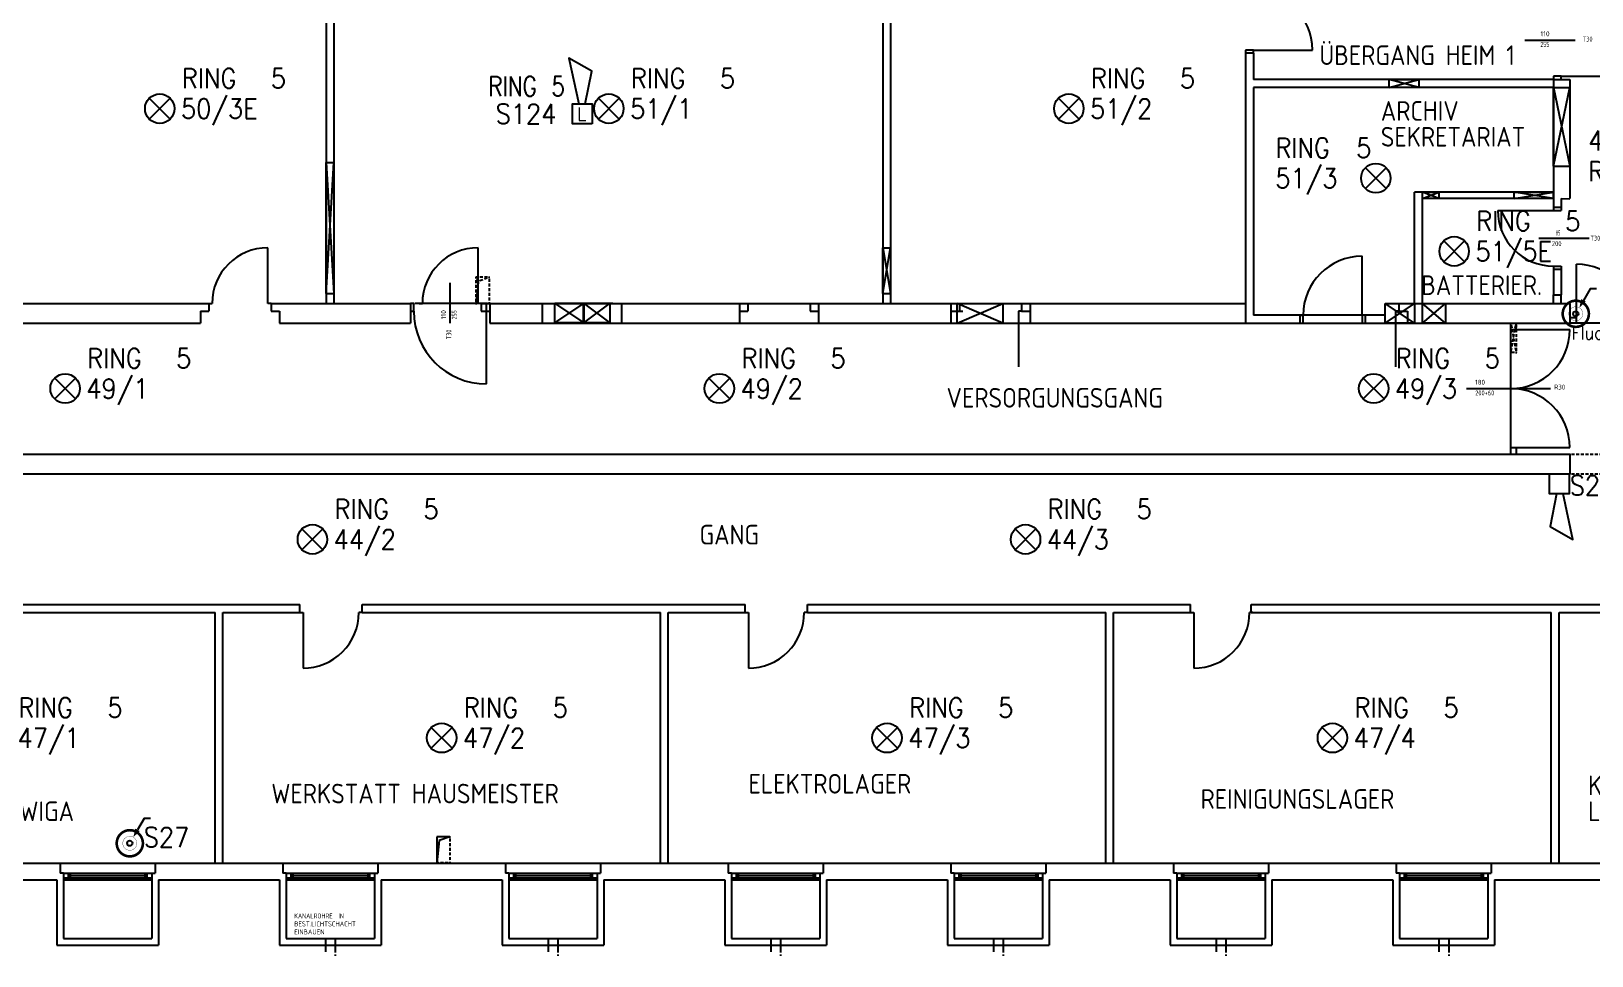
# Model space of a CAD drawing. Extents: x -386 to 10077, y -116 to 3208.
# Drawn here: x 1431 to 3814, y -116 to 1296 of the extents above; entities that cross this region are included whole.
import ezdxf
from ezdxf.enums import TextEntityAlignment as Align

# ---------------------------------------------------------------- set-up
doc = ezdxf.new("R2010")
doc.units = 0
doc.header["$LTSCALE"] = 60
doc.linetypes.add('X1$0$ACHSE', pattern=[0.115, 0, -0.04, 0.075, 0])
doc.linetypes.add('X1$0$STRICH_3_1MM_KANTEN', pattern=[0.2, 0.15, -0.05])
doc.layers.get('0').update_dxf_attribs({"linetype": 'CONTINUOUS'})
doc.layers.add('SECO-BRAND', color=240, linetype='CONTINUOUS')
doc.layers.add('SECO-BRAND_LOOP', color=81, linetype='CONTINUOUS')
doc.styles.add('ROMANS', font='romans.shx', dxfattribs={"width": 0.9})
doc.styles.add('SMALL', font='ISO.SHX', dxfattribs={"height": 12.5})

# ---------------------------------------------------------------- blocks, each defined once
blk = doc.blocks.new('SecoS-anschluss steuerung')
blk.add_lwpolyline([(0.055, 0.095, 0, 0.08, 0), (0.118, 0.205, 0.1, 0.1, 0)], format="xyseb")
blk.add_lwpolyline([(0.315, 0.379), (0.219, 0.379), (0.118, 0.205)])
at = {"const_width": 0.4}
for points in [[(-0.02, 0, -1), (0.02, 0, 0.956007)], [(-0.02, 0, 1), (0.02, 0, -0.956007)]]:
    blk.add_lwpolyline(points, format="xyb", dxfattribs=at)
at = {"const_width": 0.00445}
blk.add_lwpolyline([(-0.107, 0, 1), (0.107, 0, 1)], format="xyb", close=True, dxfattribs=at)
blk.add_circle((0, 0), 0.04)
at = {"style": 'ROMANS', "width": 0.9, "flags": 1}
for tag, p in [('PRODUKT_1', (-0.344, -0.029)), ('PRODUKT_2', (-0.344, -0.479)), ('TECHNIK', (-0.344, -0.931)), ('SECOPOS', (-0.344, -1.393))]:
    blk.add_attdef(tag, text='', height=0.3, dxfattribs=at).set_placement(p, align=Align.RIGHT)
at = {"color": 81, "style": 'ROMANS', "width": 0.9}
for tag, p in [('MELDERNUMMER', (0.33, -0.013)), ('LINE_1', (0.33, -0.461)), ('LINE_2', (0.33, -0.913)), ('ZUSATZTEXT', (0.33, -1.358))]:
    blk.add_attdef(tag, p, '', height=0.3, dxfattribs=at)
at = {"layer": 'SECO-BRAND_LOOP', "color": 7, "style": 'ROMANS', "width": 0.8}
for tag, p, flags in [('RING', (0.33, 0.436), 9), ('RINGNUMMER', (1.294, 0.436), 1)]:
    blk.add_attdef(tag, p, '', height=0.3, dxfattribs=dict(at, flags=flags))
blk = doc.blocks.new('SecoS-sirene')
blk.add_lwpolyline([(0.044, 0.307), (0.144, 0.807), (-0.206, 1.007), (-0.056, 0.307)])
blk.add_lwpolyline([(0.15, 0), (-0.15, 0), (-0.15, 0.306), (0.15, 0.306)], close=True)
at = {"style": 'ROMANS', "width": 0.9, "flags": 1}
for tag, p in [('PRODUKT_1', (-0.344, 0.022)), ('PRODUKT_2', (-0.344, -0.428)), ('TECHNIK', (-0.344, -0.88)), ('SECOPOS', (-0.344, -1.342))]:
    blk.add_attdef(tag, text='', height=0.3, dxfattribs=at).set_placement(p, align=Align.RIGHT)
at = {"color": 81, "style": 'ROMANS', "width": 0.9}
for tag, p in [('MELDERNUMMER', (0.33, 0.038)), ('LINE_1', (0.33, -0.41)), ('LINE_2', (0.33, -0.861)), ('ZUSATZTEXT', (0.33, -1.307))]:
    blk.add_attdef(tag, p, '', height=0.3, dxfattribs=at)
at = {"layer": 'SECO-BRAND_LOOP', "color": 7, "style": 'ROMANS', "width": 0.8}
for tag, p, flags in [('RING', (0.33, 0.487), 9), ('RINGNUMMER', (1.294, 0.487), 1)]:
    blk.add_attdef(tag, p, '', height=0.3, dxfattribs=dict(at, flags=flags))
blk = doc.blocks.new('SecoS-opt')
for p, q in [((0.159, 0.159), (-0.159, -0.159)), ((-0.159, 0.159), (0.159, -0.159))]:
    blk.add_line(p, q)
blk.add_circle((0, 0), 0.225)
at = {"style": 'ROMANS', "width": 0.9, "flags": 1}
for tag, p in [('PRODUKT_1', (-0.344, -0.147)), ('PRODUKT_2', (-0.344, -0.597)), ('TECHNIK', (-0.344, -1.049)), ('SECOPOS', (-0.344, -1.511))]:
    blk.add_attdef(tag, text='', height=0.3, dxfattribs=at).set_placement(p, align=Align.RIGHT)
at = {"color": 81, "style": 'ROMANS', "width": 0.9}
for tag, p in [('MELDERNUMMER', (0.33, -0.131)), ('LINE_1', (0.33, -0.989)), ('LINE_2', (0.33, -1.441)), ('ZUSATZTEXT', (0.33, -1.886))]:
    blk.add_attdef(tag, p, '', height=0.3, dxfattribs=at)
at = {"layer": 'SECO-BRAND_LOOP', "color": 7, "style": 'ROMANS', "width": 0.8, "flags": 8}
blk.add_attdef('RING', (0.33, -0.579), '', height=0.3, dxfattribs=at)
at = {"layer": 'SECO-BRAND_LOOP', "color": 7, "style": 'ROMANS', "width": 0.8}
blk.add_attdef('RINGNUMMER', (1.294, -0.579), '', height=0.3, dxfattribs=at)
blk = doc.blocks.new('SecoS-sirene loop')
blk.add_lwpolyline([(0.044, 0.307), (0.144, 0.807), (-0.206, 1.007), (-0.056, 0.307)])
blk.add_lwpolyline([(0.15, 0), (-0.15, 0), (-0.15, 0.306), (0.15, 0.306)], close=True)
at = {"color": 82, "style": 'ROMANS'}
blk.add_text('L', height=0.2, dxfattribs=at).set_placement((-0.085, 0.051))
at = {"style": 'ROMANS', "width": 0.9, "flags": 1}
for tag, p in [('PRODUKT_1', (-0.344, 0.022)), ('PRODUKT_2', (-0.344, -0.428)), ('TECHNIK', (-0.344, -0.88)), ('SECOPOS', (-0.344, -1.342))]:
    blk.add_attdef(tag, text='', height=0.3, dxfattribs=at).set_placement(p, align=Align.RIGHT)
at = {"color": 81, "style": 'ROMANS', "width": 0.9}
for tag, p in [('MELDERNUMMER', (0.33, 0.038)), ('LINE_1', (0.33, -0.41)), ('LINE_2', (0.33, -0.861)), ('ZUSATZTEXT', (0.33, -1.307))]:
    blk.add_attdef(tag, p, '', height=0.3, dxfattribs=at)
at = {"layer": 'SECO-BRAND_LOOP', "color": 7, "style": 'ROMANS', "width": 0.8, "flags": 8}
blk.add_attdef('RING', (0.33, 0.487), '', height=0.3, dxfattribs=at)
at = {"layer": 'SECO-BRAND_LOOP', "color": 7, "style": 'ROMANS', "width": 0.8}
blk.add_attdef('RINGNUMMER', (1.294, 0.487), '', height=0.3, dxfattribs=at)

msp = doc.modelspace()

# ---------------------------------------------------------------- linework, layer by layer
at = {"color": 252, "linetype": 'Continuous'}
for p, q in [((1881, 1475), (1881, 880)), ((1893, 1475), (1893, 880)), ((2731, 1475), (2731, 880)), ((2743, 1475), (2743, 880)), ((3297, 1267), (3285, 1267)), ((3285, 1267), (3285, 1262)), ((3297, 1267), (3387, 1267)), ((3297, 1262), (3297, 1267)), ((3711.1, 1282.1), (3788.1, 1282.1)), ((3285, 1262), (3285, 850)), ((3297, 1262), (3285, 1262)), ((3297, 1262), (3297, 1222)), ((3755, 1222), (3297, 1222)), ((3504.2, 1222), (3549.2, 1222)), ((3549.2, 1210), (3504.2, 1222)), ((3504.2, 1210), (3549.2, 1222)), ((3504.2, 1210), (3504.2, 1222)), ((3549.2, 1222), (3549.2, 1210)), ((3755, 1227), (3755, 1222)), ((3767, 1227), (3755, 1227)), ((3755, 1222), (3755, 1040)), ((3755, 1222), (3780, 1222)), ((3767, 1222), (3767, 1227)), ((3767, 1227), (3878, 1227)), ((3780, 1222), (3780, 1040)), ((3755, 1210), (3297, 1210)), ((3297, 1210), (3297, 862)), ((3549.2, 1210), (3504.2, 1210)), ((3755, 1089.8), (3755, 1209.8)), ((3755, 1209.8), (3780, 1089.8)), ((3755, 1089.8), (3780, 1209.8)), ((3755, 1209.8), (3780, 1209.8)), ((3780, 1209.8), (3780, 1089.8)), ((1881, 895), (1893, 1095.1)), ((1881, 895), (1881, 1095.1)), ((1881, 1095.1), (1893, 895)), ((1881, 1095.1), (1893, 1095.1)), ((1893, 1095.1), (1893, 895)), ((3755, 1089.8), (3780, 1089.8)), ((3755, 1050), (3543, 1050)), ((3543, 880), (3543, 1050)), ((3555, 1040), (3580, 1050)), ((3580, 1040), (3555, 1050)), ((3555, 1050), (3580, 1050)), ((3555, 1040), (3555, 1050)), ((3580, 1050), (3580, 1040)), ((3755, 1040), (3695, 1050)), ((3695, 1040), (3755, 1050)), ((3695, 1050), (3755, 1050)), ((3695, 1040), (3695, 1050)), ((3728.6, 1050), (3713.6, 1050)), ((3755, 1040), (3755, 1050)), ((3755, 1040), (3555, 1040)), ((3580, 1040), (3555, 1040)), ((3555, 880), (3555, 1040)), ((3755, 1040), (3695, 1040)), ((3728.6, 1040), (3713.6, 1040)), ((3755, 1040), (3755, 1027)), ((3755, 1027), (3767, 1027)), ((3755, 1027), (3755, 1022)), ((3767, 1040), (3767, 1027)), ((3767, 1040), (3780, 1039.9)), ((3767, 1027), (3767, 1022)), ((3670, 1022), (3755, 1022)), ((3755, 1022), (3767, 1022)), ((3732.9, 979.5), (3809.6, 979.5)), ((1792, 880), (1792, 965)), ((2113, 880), (2113, 965)), ((2731, 895.1), (2731, 965.1)), ((2731, 965.1), (2743, 895.1)), ((2731, 895.1), (2743, 965.1)), ((2731, 965.1), (2743, 965.1)), ((2743, 965.1), (2743, 895.1)), ((3462.7, 862), (3462.7, 952)), ((3755, 937), (3755, 932)), ((3755, 937), (3767, 937)), ((3767, 932), (3755, 932)), ((3755, 932), (3755, 893)), ((3767, 937), (3767, 932)), ((3767, 932), (3767, 893)), ((3790, 850), (3790, 940)), ((2070, 911.4), (2070, 850)), ((1881, 895), (1893, 895)), ((2731, 895.1), (2743, 895.1)), ((3755, 880), (3755, 893)), ((3755, 893), (3767, 893)), ((3767, 880), (3767, 893)), ((1373, 880), (1689, 880)), ((1689, 880), (1702, 880)), ((1689, 868), (1702, 868)), ((1689, 868), (1689, 850)), ((1702, 880), (1702, 868)), ((1702, 880), (1707, 880)), ((1797, 880), (1792, 880)), ((1797, 880), (1797, 868)), ((1797, 880), (1810, 880)), ((1797, 868), (1810, 868)), ((1810, 880), (2010, 880)), ((1810, 868), (1810, 850)), ((2010, 880), (2010, 850)), ((2015, 880), (2010, 880)), ((2010, 868), (2015, 868)), ((2015, 868), (2015, 880)), ((2126, 880), (2016.5, 880)), ((2023, 880), (2028, 880)), ((2118, 880), (2113, 880)), ((2118, 880), (2118, 868)), ((2118, 880), (2131, 880)), ((2118, 868), (2131, 868)), ((2126, 868), (2126, 880)), ((2126, 880), (2131, 880)), ((2126, 757), (2126, 868)), ((2126, 868), (2131, 868)), ((2131, 880), (2131, 850)), ((2131, 880), (2211, 880)), ((2211, 880), (2332, 880)), ((2211, 880), (2211, 850)), ((2224, 880), (2229, 880)), ((2275.1, 850.4), (2230.1, 880.4)), ((2230.1, 850.4), (2275.1, 880.4)), ((2230.1, 850.4), (2230.1, 880.4)), ((2230.1, 880.4), (2275.1, 880.4)), ((2274, 850.4), (2274, 880.4)), ((2274.5, 850.4), (2314.5, 880.4)), ((2314.5, 850.4), (2274.5, 880.4)), ((2274.5, 880.4), (2314.5, 880.4)), ((2275.1, 850.4), (2275.1, 880.4)), ((2319, 880), (2314, 880)), ((2314.5, 850.4), (2314.5, 880.4)), ((2332, 880), (2332, 850)), ((2332, 880), (2512, 880)), ((2512, 880), (2633, 880)), ((2512, 880), (2512, 850)), ((2512, 880), (2525, 880)), ((2512, 868), (2525, 868)), ((2525, 880), (2525, 868)), ((2620, 880), (2620, 868)), ((2620, 880), (2633, 880)), ((2620, 868), (2633, 868)), ((2633, 880), (2835, 880)), ((2633, 880), (2633, 850)), ((2835, 880), (2835, 850)), ((2835, 880), (2956, 880)), ((2835, 880), (2848, 880)), ((2835, 868), (2848, 868)), ((2914.3, 850), (2844.3, 880)), ((2844.8, 850), (2844.8, 880)), ((2844.8, 850), (2914.3, 880)), ((2848, 880), (2848, 868)), ((2848, 868), (2853, 868)), ((2914.8, 850), (2914.8, 880)), ((2938, 868), (2938, 783)), ((2943, 868), (2938, 868)), ((2943, 880), (2943, 868)), ((2943, 880), (2956, 880)), ((2943, 868), (2956, 868)), ((2956, 880), (3285, 880)), ((2956, 880), (2956, 850)), ((3498, 862), (3297, 862)), ((3367.7, 862), (3372.7, 862)), ((3367.7, 862), (3367.7, 850)), ((3372.7, 850), (3372.7, 862)), ((3467.7, 862), (3462.7, 862)), ((3462.7, 862), (3462.7, 850)), ((3467.7, 862), (3467.7, 850)), ((3498, 880), (3519, 880)), ((3498, 849.9), (3543, 880)), ((3543, 849.9), (3498, 880)), ((3498, 849.9), (3498, 880)), ((3498, 880), (3543, 880)), ((3514, 868), (3514, 783)), ((3519, 868), (3514, 868)), ((3519, 880), (3519, 868)), ((3519, 880), (3532, 880)), ((3519, 868), (3532, 868)), ((3532, 880), (3780, 880)), ((3532, 868), (3532, 850)), ((3543, 880), (3543, 849.9)), ((3555, 849.9), (3555, 880)), ((3590, 849.9), (3555, 880)), ((3555, 849.9), (3590, 880)), ((3555, 880), (3590, 880)), ((3590, 880), (3590, 849.9)), ((3767, 880), (3780, 880)), ((3780, 880), (3780, 850)), ((3790, 858), (3780, 858)), ((1187, 850), (1689, 850)), ((1810, 850), (2010, 850)), ((2131, 850), (2211, 850)), ((2211, 850), (2332, 850)), ((2275.1, 850.4), (2230.1, 850.4)), ((2314.5, 850.4), (2274.5, 850.4)), ((2332, 850), (2512, 850)), ((2512, 850), (2633, 850)), ((2633, 850), (2835, 850)), ((2835, 850), (2956, 850)), ((2956, 850), (3411, 850)), ((3367.7, 850), (3372.7, 850)), ((3411, 850), (3532, 850)), ((3462.7, 850), (3467.7, 850)), ((3543, 849.9), (3498, 849.9)), ((3532, 850), (3780, 850)), ((3590, 849.9), (3555, 849.9)), ((3690, 650), (3690, 850)), ((3690, 840), (3780, 840)), ((3698, 840), (3698, 850)), ((3980, 850), (3780, 850)), ((3622.2, 750), (3750.6, 750)), ((1269, 650), (3780, 650)), ((3690, 660), (3780, 660)), ((3698, 660), (3698, 650)), ((3780, 650), (3780, 620)), ((1269, 620), (3780, 620)), ((1256, 420), (1841, 420)), ((1256, 408), (1711.5, 408)), ((1711.5, 25), (1711.5, 408)), ((1723.5, 25), (1723.5, 408)), ((1723.5, 408), (1841, 408)), ((1841, 408), (1841, 420)), ((1841, 408), (1846, 408)), ((1846, 408), (1846, 323)), ((1936, 408), (1931, 408)), ((1936, 420), (2521, 420)), ((1936, 408), (1936, 420)), ((1936, 408), (2391.5, 408)), ((2391.5, 25), (2391.5, 408)), ((2403.5, 25), (2403.5, 408)), ((2403.5, 408), (2521, 408)), ((2521, 408), (2521, 420)), ((2521, 408), (2526, 408)), ((2526, 408), (2526, 323)), ((2616, 408), (2611, 408)), ((2616, 420), (3201, 420)), ((2616, 408), (2616, 420)), ((2616, 408), (3071.5, 408)), ((3071.5, 25), (3071.5, 408)), ((3083.5, 25), (3083.5, 408)), ((3083.5, 408), (3201, 408)), ((3201, 408), (3201, 420)), ((3201, 408), (3206, 408)), ((3206, 408), (3206, 323)), ((3296, 408), (3291, 408)), ((3293.5, 420), (3881, 420)), ((3293.5, 408), (3293.5, 420)), ((3293.5, 408), (3751.5, 408)), ((3751.5, 25), (3751.5, 408)), ((3763.5, 25), (3763.5, 408)), ((3763.5, 408), (3881, 408)), ((2069.9, 65.5), (2049.9, 65.5)), ((2049.9, 65.5), (2049.9, 25.5)), ((2053.4, 59.7), (2049.9, 25.5)), ((2069.9, 65.5), (2053.4, 59.7)), ((1280, 25), (1475, 25)), ((1475, 25), (1620, 25)), ((1475, 25), (1475, 10)), ((1620, 25), (1815, 25)), ((1620, 25), (1620, 10)), ((1815, 25), (1960, 25)), ((1815, 25), (1815, 10)), ((1960, 25), (2155, 25)), ((1960, 25), (1960, 10)), ((2155, 25), (2300, 25)), ((2155, 25), (2155, 10)), ((2300, 25), (2495, 25)), ((2300, 25), (2300, 10)), ((2495, 25), (2640, 25)), ((2495, 25), (2495, 10)), ((2640, 25), (2835, 25)), ((2640, 25), (2640, 10)), ((2835, 25), (2980, 25)), ((2835, 25), (2835, 10)), ((2980, 25), (3175, 25)), ((2980, 25), (2980, 10)), ((3175, 25), (3320, 25)), ((3175, 25), (3175, 10)), ((3320, 25), (3515, 25)), ((3320, 25), (3320, 10)), ((3515, 25), (3660, 25)), ((3515, 25), (3515, 10)), ((3660, 25), (3855, 25)), ((3660, 25), (3660, 10)), ((1285, 0), (1470, 0)), ((1480, 10), (1475, 10)), ((1480, 10), (1480, -90)), ((1480, 10), (1615, 10)), ((1480, 3), (1615, 3)), ((1480, 0), (1615, 0)), ((1480, 0), (1615, 0)), ((1487, 10), (1487, 3)), ((1490, 10), (1490, 3)), ((1490, 6.5), (1605, 6.5)), ((1605, 3), (1605, 10)), ((1608, 3), (1608, 10)), ((1615, 10), (1615, -90)), ((1615, 10), (1620, 10)), ((1820, 10), (1815, 10)), ((1820, 10), (1820, -90)), ((1820, 10), (1955, 10)), ((1820, 3), (1955, 3)), ((1820, 0), (1955, 0)), ((1820, 0), (1955, 0)), ((1827, 10), (1827, 3)), ((1830, 10), (1830, 3)), ((1830, 6.5), (1945, 6.5)), ((1945, 3), (1945, 10)), ((1948, 3), (1948, 10)), ((1955, 10), (1955, -90)), ((1955, 10), (1960, 10)), ((1965, 0), (2150, 0)), ((1965, 0), (1965, -100)), ((2160, 10), (2155, 10)), ((2160, 10), (2160, -90)), ((2160, 10), (2295, 10)), ((2160, 3), (2295, 3)), ((2160, 0), (2295, 0)), ((2160, 0), (2295, 0)), ((2167, 10), (2167, 3)), ((2170, 10), (2170, 3)), ((2170, 6.5), (2285, 6.5)), ((2285, 3), (2285, 10)), ((2288, 3), (2288, 10)), ((2295, 10), (2295, -90)), ((2295, 10), (2300, 10)), ((2305, 0), (2490, 0)), ((2305, 0), (2305, -100)), ((2490, 0), (2490, -100)), ((2500, 10), (2495, 10)), ((2500, 10), (2500, -90)), ((2500, 10), (2635, 10)), ((2500, 3), (2635, 3)), ((2500, 0), (2635, 0)), ((2500, 0), (2635, 0)), ((2507, 10), (2507, 3)), ((2510, 10), (2510, 3)), ((2510, 6.5), (2625, 6.5)), ((2625, 3), (2625, 10)), ((2628, 3), (2628, 10)), ((2635, 10), (2635, -90)), ((2635, 10), (2640, 10)), ((2645, 0), (2830, 0)), ((2645, 0), (2645, -100)), ((2830, 0), (2830, -100)), ((2840, 10), (2835, 10)), ((2840, 10), (2840, -90)), ((2840, 10), (2975, 10)), ((2840, 3), (2975, 3)), ((2840, 0), (2975, 0)), ((2847, 10), (2847, 3)), ((2850, 10), (2850, 3)), ((2850, 6.5), (2965, 6.5)), ((2965, 3), (2965, 10)), ((2968, 3), (2968, 10)), ((2975, 10), (2975, -90)), ((2975, 10), (2980, 10)), ((2985, 0), (3170, 0)), ((2985, 0), (2985, -100)), ((3170, 0), (3170, -100)), ((3180, 10), (3175, 10)), ((3180, 10), (3180, -90)), ((3180, 10), (3315, 10)), ((3180, 3), (3315, 3)), ((3180, 0), (3315, 0)), ((3187, 10), (3187, 3)), ((3190, 10), (3190, 3)), ((3190, 6.5), (3305, 6.5)), ((3305, 3), (3305, 10)), ((3308, 3), (3308, 10)), ((3315, 10), (3315, -90)), ((3315, 10), (3320, 10)), ((3325, 0), (3510, 0)), ((3325, 0), (3325, -100)), ((3510, 0), (3510, -100)), ((3520, 10), (3515, 10)), ((3520, 10), (3520, -90)), ((3520, 10), (3655, 10)), ((3520, 3), (3655, 3)), ((3520, 0), (3655, 0)), ((3527, 10), (3527, 3)), ((3530, 10), (3530, 3)), ((3530, 6.5), (3645, 6.5)), ((3645, 3), (3645, 10)), ((3648, 3), (3648, 10)), ((3655, 10), (3655, -90)), ((3655, 10), (3660, 10)), ((3665, 0), (3850, 0)), ((3665, 0), (3665, -100)), ((1470, 0), (1470, -100)), ((1625, 0), (1810, 0)), ((1625, 0), (1625, -100)), ((1810, 0), (1810, -100)), ((2150, 0), (2150, -100)), ((1480, -90), (1615, -90)), ((1820, -90), (1955, -90)), ((2160, -90), (2295, -90)), ((2500, -90), (2635, -90)), ((2840, -90), (2975, -90)), ((3180, -90), (3315, -90)), ((3520, -90), (3655, -90)), ((1470, -100), (1625, -100)), ((1810, -100), (1965, -100)), ((2150, -100), (2305, -100)), ((2490, -100), (2645, -100)), ((2830, -100), (2985, -100)), ((3170, -100), (3325, -100)), ((3510, -100), (3665, -100))]:
    msp.add_line(p, q, dxfattribs=at)
at = {"color": 252, "linetype": 'X1$0$ACHSE'}
for p, q in [((2110, 880), (2110, 920)), ((2110, 880), (2110, 920)), ((2110, 920), (2113.6, 914.2)), ((2110, 920), (2113.6, 914.2)), ((2130, 920), (2110, 920)), ((2113.6, 914.2), (2110, 880)), ((2113.6, 914.2), (2130, 920)), ((2130, 920), (2130, 880)), ((2130, 880), (2110, 880)), ((3690, 850), (3698, 850)), ((3690, 850), (3698, 805)), ((3690, 805), (3698, 850)), ((3690, 805), (3690, 850)), ((3698, 850), (3698, 805)), ((3698, 805), (3690, 805)), ((3780, 650), (3980, 650)), ((3780, 620), (3980, 620)), ((2069.9, 65.5), (2069.9, 25.5)), ((2069.9, 25.5), (2049.9, 25.5))]:
    msp.add_line(p, q, dxfattribs=at)
at = {"color": 252, "linetype": 'X1$0$STRICH_3_1MM_KANTEN'}
for p, q in [((1880, -90), (1880, -110)), ((1880, -90), (1880, -110)), ((1895, -90), (1895, -110)), ((1895, -90), (1895, -116.2)), ((2220, -90), (2220, -110)), ((2220, -90), (2220, -110)), ((2235, -90), (2235, -110)), ((2235, -90), (2235, -116.2)), ((2560, -90), (2560, -110)), ((2560, -90), (2560, -110)), ((2575, -90), (2575, -110)), ((2575, -90), (2575, -116.2)), ((2900, -90), (2900, -110)), ((2900, -90), (2900, -110)), ((2915, -90), (2915, -110)), ((2915, -90), (2915, -116.2)), ((3240, -90), (3240, -110)), ((3240, -90), (3240, -110)), ((3255, -90), (3255, -110)), ((3255, -90), (3255, -116.2)), ((3580, -90), (3580, -110)), ((3595, -90), (3595, -116.2))]:
    msp.add_line(p, q, dxfattribs=at)
at = {"color": 252, "linetype": 'Continuous'}
for centre, radius, start, end in [((3297, 1267), 90, 0, 90), ((3767, 1227), 111, 0, 90), ((3755, 1022), 85, 180, 270), ((1792, 880), 85, 90, 180), ((2113, 880), 85, 90, 180), ((3462.7, 862), 90, 90, 180), ((3790, 850), 90, 0, 90), ((2126, 868), 111, 180, 270), ((3690, 840), 90, 270, 0), ((3690, 660), 90, 0, 90), ((1846, 408), 85, 269.8583, 0), ((2526, 408), 85, 269.8583, 0), ((3206, 408), 85, 269.8583, 0)]:
    msp.add_arc(centre, radius, start, end, dxfattribs=at)

# ---------------------------------------------------------------- block references
at = {"layer": 'SECO-BRAND'}
ref = msp.add_blockref('SecoS-sirene loop', (2272.4, 1154.1), dxfattribs=dict(at, xscale=100, yscale=100, zscale=100))
ref.add_attrib('MELDERNUMMER', 'S124', (2140, 1154.5), dxfattribs={"layer": '0', "color": 81, "height": 30, "style": 'ROMANS', "width": 0.9})
ref.add_attrib('RING', 'RING', (2128.6, 1196.7), dxfattribs={"layer": 'SECO-BRAND_LOOP', "color": 7, "height": 30, "style": 'ROMANS', "width": 0.8, "flags": 8})
ref.add_attrib('RINGNUMMER', '5', (2225, 1196.7), dxfattribs={"layer": 'SECO-BRAND_LOOP', "color": 7, "height": 30, "style": 'ROMANS', "width": 0.8})
ref = msp.add_blockref('SecoS-opt', (1627, 1177.5), dxfattribs=dict(at, xscale=100, yscale=100, zscale=100))
ref.add_attrib('MELDERNUMMER', '50/3E', (1659.5, 1162.4), dxfattribs={"layer": '0', "color": 81, "height": 30, "style": 'ROMANS', "width": 0.9})
ref.add_attrib('RINGNUMMER', '5', (1796.6, 1208.8), dxfattribs={"layer": 'SECO-BRAND_LOOP', "color": 7, "height": 30, "style": 'ROMANS', "width": 0.9})
ref.add_attrib('RING', 'RING', (1660.6, 1208.8), dxfattribs={"layer": 'SECO-BRAND_LOOP', "color": 7, "height": 30, "style": 'ROMANS', "width": 0.9, "flags": 8})
ref = msp.add_blockref('SecoS-opt', (2312.7, 1177.5, 280), dxfattribs=dict(at, xscale=100, yscale=100, zscale=100))
ref.add_attrib('MELDERNUMMER', '51/1', (2345.2, 1162.4, -27720), dxfattribs={"layer": '0', "color": 81, "height": 30, "style": 'ROMANS', "width": 0.9})
ref.add_attrib('RINGNUMMER', '5', (2482.3, 1208.8, -27720), dxfattribs={"layer": 'SECO-BRAND_LOOP', "color": 7, "height": 30, "style": 'ROMANS', "width": 0.9})
ref.add_attrib('RING', 'RING', (2346.3, 1208.8, -27720), dxfattribs={"layer": 'SECO-BRAND_LOOP', "color": 7, "height": 30, "style": 'ROMANS', "width": 0.9, "flags": 8})
ref = msp.add_blockref('SecoS-opt', (3015, 1177.5, 280), dxfattribs=dict(at, xscale=100, yscale=100, zscale=100))
ref.add_attrib('MELDERNUMMER', '51/2', (3047.5, 1162.4, -27720), dxfattribs={"layer": '0', "color": 81, "height": 30, "style": 'ROMANS', "width": 0.9})
ref.add_attrib('RINGNUMMER', '5', (3184.6, 1208.8, -27720), dxfattribs={"layer": 'SECO-BRAND_LOOP', "color": 7, "height": 30, "style": 'ROMANS', "width": 0.9})
ref.add_attrib('RING', 'RING', (3048.6, 1208.8, -27720), dxfattribs={"layer": 'SECO-BRAND_LOOP', "color": 7, "height": 30, "style": 'ROMANS', "width": 0.9, "flags": 8})
ref = msp.add_blockref('SecoS-opt', (3875.5, 1177.6, 280), dxfattribs=dict(at, xscale=100, yscale=100, zscale=100))
ref.add_attrib('MELDERNUMMER', '43/1E', (3808.1, 1113.7, -27720), dxfattribs={"layer": '0', "color": 81, "height": 30, "style": 'ROMANS', "width": 0.9})
ref.add_attrib('RINGNUMMER', '5', (3933.2, 1068.2, -27720), dxfattribs={"layer": 'SECO-BRAND_LOOP', "color": 7, "height": 30, "style": 'ROMANS', "width": 0.9})
ref.add_attrib('RING', 'RING', (3808.1, 1066.6, -27720), dxfattribs={"layer": 'SECO-BRAND_LOOP', "color": 7, "height": 30, "style": 'ROMANS', "width": 0.9, "flags": 8})
ref = msp.add_blockref('SecoS-opt', (3483.7, 1071.3, 280), dxfattribs=dict(at, xscale=100, yscale=100, zscale=100))
ref.add_attrib('MELDERNUMMER', '51/3', (3330.4, 1056.2, -27720), dxfattribs={"layer": '0', "color": 81, "height": 30, "style": 'ROMANS', "width": 0.9})
ref.add_attrib('RINGNUMMER', '5', (3453.9, 1102.6, -27720), dxfattribs={"layer": 'SECO-BRAND_LOOP', "color": 7, "height": 30, "style": 'ROMANS', "width": 0.9})
ref.add_attrib('RING', 'RING', (3330.4, 1102.6, -27720), dxfattribs={"layer": 'SECO-BRAND_LOOP', "color": 7, "height": 30, "style": 'ROMANS', "width": 0.9, "flags": 8})
ref = msp.add_blockref('SecoS-opt', (3603.4, 959.6, 280), dxfattribs=dict(at, xscale=100, yscale=100, zscale=100))
ref.add_attrib('MELDERNUMMER', '51/5E', (3635.9, 944.5, -27720), dxfattribs={"layer": '0', "color": 81, "height": 30, "style": 'ROMANS', "width": 0.9})
ref.add_attrib('RINGNUMMER', '5', (3773, 990.8, -27720), dxfattribs={"layer": 'SECO-BRAND_LOOP', "color": 7, "height": 30, "style": 'ROMANS', "width": 0.9})
ref.add_attrib('RING', 'RING', (3637, 990.8, -27720), dxfattribs={"layer": 'SECO-BRAND_LOOP', "color": 7, "height": 30, "style": 'ROMANS', "width": 0.9, "flags": 8})
ref = msp.add_blockref('SecoS-anschluss steuerung', (3789.1, 864.2), dxfattribs=dict(at, xscale=100, yscale=100, zscale=100))
ref.add_attrib('LINE_1', 'Fluchttür', (3782.3, 825), dxfattribs={"layer": '0', "color": 81, "height": 20, "style": 'ROMANS', "width": 0.9})
ref = msp.add_blockref('SecoS-opt', (1482.5, 750, 280), dxfattribs=dict(at, xscale=100, yscale=100, zscale=100))
ref.add_attrib('MELDERNUMMER', '49/1', (1515, 734.9, -27720), dxfattribs={"layer": '0', "color": 81, "height": 30, "style": 'ROMANS', "width": 0.9})
ref.add_attrib('RINGNUMMER', '5', (1652.1, 781.3, -27720), dxfattribs={"layer": 'SECO-BRAND_LOOP', "color": 7, "height": 30, "style": 'ROMANS', "width": 0.9})
ref.add_attrib('RING', 'RING', (1516.1, 781.3, -27720), dxfattribs={"layer": 'SECO-BRAND_LOOP', "color": 7, "height": 30, "style": 'ROMANS', "width": 0.9, "flags": 8})
ref = msp.add_blockref('SecoS-opt', (2481.5, 750), dxfattribs=dict(at, xscale=100, yscale=100, zscale=100))
ref.add_attrib('MELDERNUMMER', '49/2', (2514, 734.9), dxfattribs={"layer": '0', "color": 81, "height": 30, "style": 'ROMANS', "width": 0.9})
ref.add_attrib('RINGNUMMER', '5', (2651.1, 781.3), dxfattribs={"layer": 'SECO-BRAND_LOOP', "color": 7, "height": 30, "style": 'ROMANS', "width": 0.9})
ref.add_attrib('RING', 'RING', (2515.1, 781.3), dxfattribs={"layer": 'SECO-BRAND_LOOP', "color": 7, "height": 30, "style": 'ROMANS', "width": 0.9, "flags": 8})
ref = msp.add_blockref('SecoS-opt', (3480.5, 750, 280), dxfattribs=dict(at, xscale=100, yscale=100, zscale=100))
ref.add_attrib('MELDERNUMMER', '49/3', (3513, 734.9, -27720), dxfattribs={"layer": '0', "color": 81, "height": 30, "style": 'ROMANS', "width": 0.9})
ref.add_attrib('RINGNUMMER', '5', (3650.1, 781.3, -27720), dxfattribs={"layer": 'SECO-BRAND_LOOP', "color": 7, "height": 30, "style": 'ROMANS', "width": 0.9})
ref.add_attrib('RING', 'RING', (3514.1, 781.3, -27720), dxfattribs={"layer": 'SECO-BRAND_LOOP', "color": 7, "height": 30, "style": 'ROMANS', "width": 0.9, "flags": 8})
ref = msp.add_blockref('SecoS-sirene', (3764.2, 620), dxfattribs=dict(at, xscale=100, yscale=100, zscale=100, rotation=180))
ref.add_attrib('MELDERNUMMER', 'S2', (3779.9, 587), dxfattribs={"layer": '0', "color": 81, "height": 30, "style": 'ROMANS', "width": 0.9})
ref = msp.add_blockref('SecoS-opt', (1860.1, 519.7, 280), dxfattribs=dict(at, xscale=100, yscale=100, zscale=100))
ref.add_attrib('MELDERNUMMER', '44/2', (1892.6, 504.6, -27720), dxfattribs={"layer": '0', "color": 81, "height": 30, "style": 'ROMANS', "width": 0.9})
ref.add_attrib('RINGNUMMER', '5', (2029.7, 551, -27720), dxfattribs={"layer": 'SECO-BRAND_LOOP', "color": 7, "height": 30, "style": 'ROMANS', "width": 0.9})
ref.add_attrib('RING', 'RING', (1893.7, 551, -27720), dxfattribs={"layer": 'SECO-BRAND_LOOP', "color": 7, "height": 30, "style": 'ROMANS', "width": 0.9, "flags": 8})
ref = msp.add_blockref('SecoS-opt', (2949, 519.7, 280), dxfattribs=dict(at, xscale=100, yscale=100, zscale=100))
ref.add_attrib('MELDERNUMMER', '44/3', (2981.4, 504.6, -27720), dxfattribs={"layer": '0', "color": 81, "height": 30, "style": 'ROMANS', "width": 0.9})
ref.add_attrib('RINGNUMMER', '5', (3118.6, 551, -27720), dxfattribs={"layer": 'SECO-BRAND_LOOP', "color": 7, "height": 30, "style": 'ROMANS', "width": 0.9})
ref.add_attrib('RING', 'RING', (2982.5, 551, -27720), dxfattribs={"layer": 'SECO-BRAND_LOOP', "color": 7, "height": 30, "style": 'ROMANS', "width": 0.9, "flags": 8})
ref = msp.add_blockref('SecoS-opt', (1377.5, 216.5, 280), dxfattribs=dict(at, xscale=100, yscale=100, zscale=100))
ref.add_attrib('MELDERNUMMER', '47/1', (1410, 201.4, -27720), dxfattribs={"layer": '0', "color": 81, "height": 30, "style": 'ROMANS', "width": 0.9})
ref.add_attrib('RINGNUMMER', '5', (1547.1, 247.8, -27720), dxfattribs={"layer": 'SECO-BRAND_LOOP', "color": 7, "height": 30, "style": 'ROMANS', "width": 0.9})
ref.add_attrib('RING', 'RING', (1411.1, 247.8, -27720), dxfattribs={"layer": 'SECO-BRAND_LOOP', "color": 7, "height": 30, "style": 'ROMANS', "width": 0.9, "flags": 8})
ref = msp.add_blockref('SecoS-opt', (2057.5, 216.5, 280), dxfattribs=dict(at, xscale=100, yscale=100, zscale=100))
ref.add_attrib('MELDERNUMMER', '47/2', (2090, 201.4, -27720), dxfattribs={"layer": '0', "color": 81, "height": 30, "style": 'ROMANS', "width": 0.9})
ref.add_attrib('RINGNUMMER', '5', (2227.1, 247.8, -27720), dxfattribs={"layer": 'SECO-BRAND_LOOP', "color": 7, "height": 30, "style": 'ROMANS', "width": 0.9})
ref.add_attrib('RING', 'RING', (2091.1, 247.8, -27720), dxfattribs={"layer": 'SECO-BRAND_LOOP', "color": 7, "height": 30, "style": 'ROMANS', "width": 0.9, "flags": 8})
ref = msp.add_blockref('SecoS-opt', (2737.5, 216.5, 280), dxfattribs=dict(at, xscale=100, yscale=100, zscale=100))
ref.add_attrib('MELDERNUMMER', '47/3', (2770, 201.4, -27720), dxfattribs={"layer": '0', "color": 81, "height": 30, "style": 'ROMANS', "width": 0.9})
ref.add_attrib('RINGNUMMER', '5', (2907.1, 247.8, -27720), dxfattribs={"layer": 'SECO-BRAND_LOOP', "color": 7, "height": 30, "style": 'ROMANS', "width": 0.9})
ref.add_attrib('RING', 'RING', (2771.1, 247.8, -27720), dxfattribs={"layer": 'SECO-BRAND_LOOP', "color": 7, "height": 30, "style": 'ROMANS', "width": 0.9, "flags": 8})
ref = msp.add_blockref('SecoS-opt', (3417.5, 216.5, 280), dxfattribs=dict(at, xscale=100, yscale=100, zscale=100))
ref.add_attrib('MELDERNUMMER', '47/4', (3450, 201.4, -27720), dxfattribs={"layer": '0', "color": 81, "height": 30, "style": 'ROMANS', "width": 0.9})
ref.add_attrib('RINGNUMMER', '5', (3587.1, 247.8, -27720), dxfattribs={"layer": 'SECO-BRAND_LOOP', "color": 7, "height": 30, "style": 'ROMANS', "width": 0.9})
ref.add_attrib('RING', 'RING', (3451.1, 247.8, -27720), dxfattribs={"layer": 'SECO-BRAND_LOOP', "color": 7, "height": 30, "style": 'ROMANS', "width": 0.9, "flags": 8})
ref = msp.add_blockref('SecoS-anschluss steuerung', (1581.3, 55.6), dxfattribs=dict(at, xscale=100, yscale=100, zscale=100))
ref.add_attrib('MELDERNUMMER', 'S27', (1602.6, 49.9), dxfattribs={"layer": '0', "color": 81, "height": 30, "style": 'ROMANS', "width": 0.9})

# ---------------------------------------------------------------- texts
at = {"color": 252, "style": 'SMALL'}
msp.add_text('110', height=7.5, dxfattribs=at).set_placement((3735.1, 1295.5), align=Align.TOP_LEFT)
for s, height, width, p in [('T30', 7.5, 0.826891, (3799.7, 1287.4)), ('ÜBERGANG HEIM 1', 30, 0.974026, (3397.6, 1274.1)), ('255', 7.5, 0.771429, (3735.1, 1279.2)), ('ARCHIV', 30, 0.974026, (3491.4, 1189)), ('SEKRETARIAT', 30, 0.974026, (3491.4, 1149.5)), ('  85', 7.5, 0.571429, (3752.5, 991.4)), ('T30', 7.5, 0.826891, (3811.5, 983.4)), ('200', 7.5, 0.867857, (3752.5, 975.1)), ('BATTERIER.', 30, 0.974026, (3553.1, 922.9)), ('180', 7.5, 0.925715, (3635.5, 763.4)), ('VERSORGUNGSGANG', 30, 0.974026, (2828.3, 750.9)), ('200+60', 7.5, 0.846753, (3635.5, 747.1)), ('R30', 7.5, 0.897479, (3756.2, 756)), ('GANG', 30, 0.974026, (2451.2, 541.9)), ('WERKSTATT HAUSMEISTER', 30, 0.974026, (1797.3, 146.5)), ('ELEKTROLAGER', 30, 0.974026, (2526, 161.5)), ('KUECHEN-', 30, 0.974026, (3807.9, 159)), ('LUEFTUNG WIGA', 30, 0.974026, (1228.5, 119.5)), ('REINIGUNGSLAGER', 30, 0.974026, (3216.2, 138.2)), ('LAGER', 30, 0.974026, (3807.9, 119.5)), ('KANALROHRE  IN', 7.5, 0.84669, (1832.3, -51.6)), ('BEST.LICHTSCHACHT', 7.5, 0.903571, (1832.3, -63.8)), ('EINBAUEN', 7.5, 0.913044, (1832.3, -76))]:
    msp.add_text(s, height=height, dxfattribs=dict(at, width=width)).set_placement(p, align=Align.TOP_LEFT)
msp.add_text('110', height=7.5, rotation=90, dxfattribs=at).set_placement((2056.6, 855.8), align=Align.TOP_LEFT)
for s, width, p in [('255', 0.771429, (2072.9, 855.8)), ('T30', 0.826891, (2064.7, 825.1))]:
    msp.add_text(s, height=7.5, rotation=90, dxfattribs=dict(at, width=width)).set_placement(p, align=Align.TOP_LEFT)

doc.saveas('drawing.dxf')
